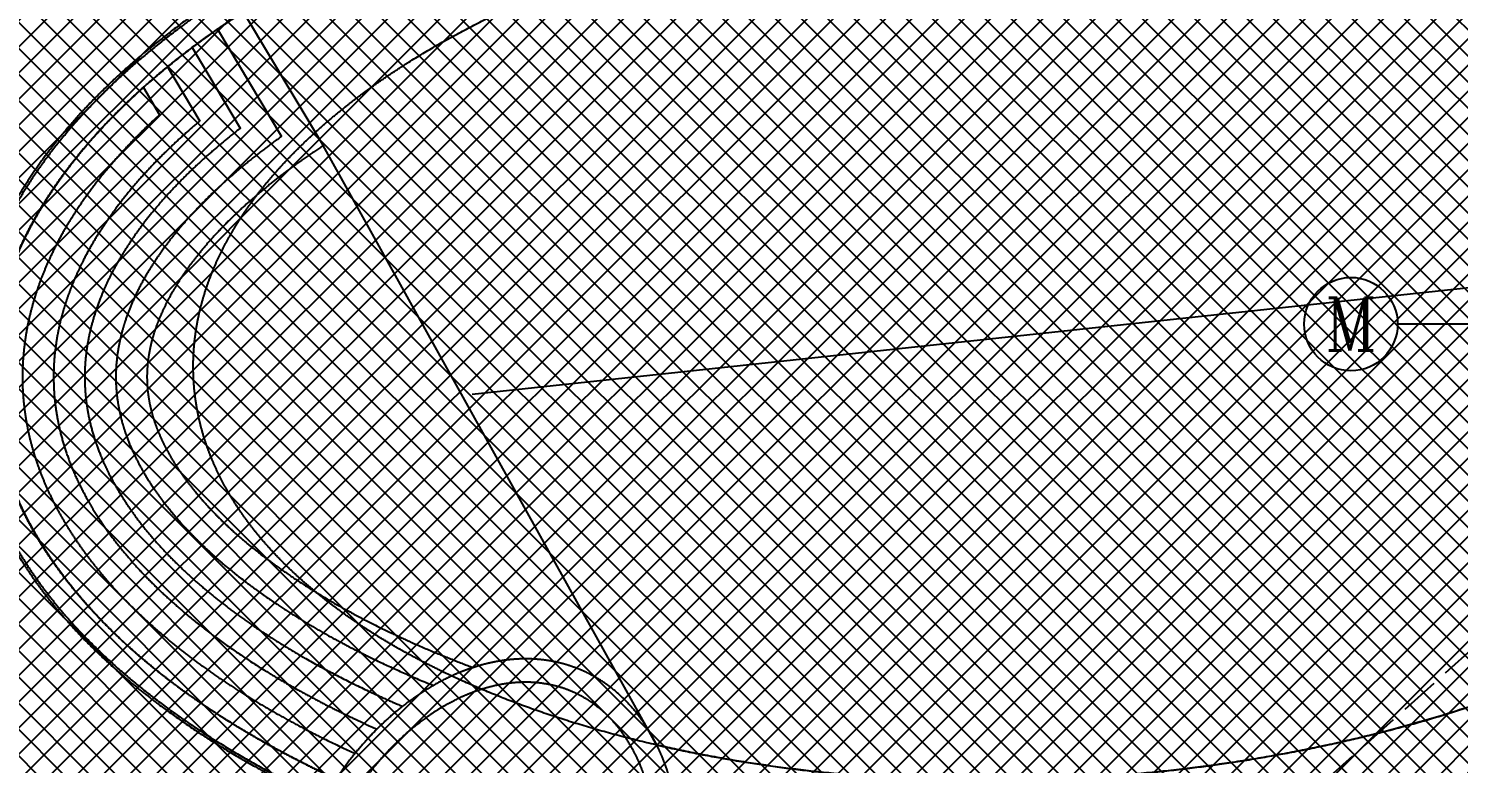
# Model space of a CAD drawing. Header units: millimetres. Extents: x 12325263 to 13848842, y -1463133 to 573208.
# Drawn here: x 12522110 to 12540478, y -566033 to -556588 of the extents above; entities that cross this region are included whole.
import ezdxf
from ezdxf.enums import TextEntityAlignment as Align
from ezdxf.xclip import XClip

# ---------------------------------------------------------------- set-up
doc = ezdxf.new("R2010")
doc.units = ezdxf.units.MM
doc.header["$LTSCALE"] = 1000
doc.header["$XCLIPFRAME"] = 0
for name, pattern in [('ACAD_ISO02W100', [15, 12, -3]), ('DASH', [0.35, 0.25, -0.1]), ('DASHED2', [0.375, 0.25, -0.125]), ('二层连廊投影线（首层）$0$DASH', [0.35, 0.25, -0.1])]:
    doc.linetypes.add(name, pattern=pattern)
for name, color, linetype in [('0-LA01轮廓线', 4, 'Continuous'), ('0-LA02凸出地面轮廓线', 2, 'Continuous'), ('0-LA44详图水电构件', 20, 'Continuous'), ('20220929描图', 6, 'Continuous'), ('A-WALL-PATT', 8, 'Continuous'), ('AXIS', 3, 'Continuous'), ('AXIS_TEXT', 7, 'Continuous'), ('s-首层组合pm$0$hs$0$首二层+地下室_04(1)$0$0F$0$12#楼首层平面图$0$CURTWALL', 2, 'Continuous'), ('二层连廊投影线（首层）$0$0000-二层连廊', 150, 'Continuous'), ('投影线', 6, 'ACAD_ISO02W100')]:
    doc.layers.add(name, color=color, linetype=linetype)
doc.styles.add('_TCH_AXIS', font='COMPLEX', dxfattribs={"bigfont": 'GBCBIG'})
doc.styles.add('COMPLEX', font='COMPLEX')

# ---------------------------------------------------------------- blocks, each defined once
blk = doc.blocks.new('A$C624508B3')
at = {"layer": '0-LA01轮廓线', "color": 250}
for p, q in [((-36016, -124411), (-34707, -125925)), ((-36305, -124688), (-35256, -125902)), ((-36585, -124976), (-35795, -125890)), ((-36854, -125276), (-36325, -125888)), ((-37112, -125589), (-36846, -125898))]:
    blk.add_line(p, q, dxfattribs=at)
at = {"layer": '0-LA01轮廓线', "color": 250, "linetype": 'DASH', "ltscale": 100}
blk.add_lwpolyline([(-29141, -132791), (-34707, -125925)], dxfattribs=at)
at = {"layer": '0-LA01轮廓线', "color": 250}
blk.add_ellipse((-19301, -117896), major_axis=(1900, 3245), ratio=0.773936, dxfattribs=at)
for centre, major_axis, ratio, start_param, end_param in [((-24380, -126790), (13990, 2917), 0.509278, -4.93663, -2.348064), ((-25056, -126666), (-10771, -2510), 0.518987, 7.346005, 10.161145)]:
    blk.add_ellipse(centre, major_axis=major_axis, ratio=ratio, start_param=start_param, end_param=end_param, dxfattribs=at)
for points, knots in [([(-36846, -125898), (-36951, -126033), (-37049, -126169), (-37234, -126445), (-37321, -126585), (-37480, -126863), (-37552, -127002), (-37681, -127278), (-37739, -127416), (-37839, -127689), (-37882, -127824), (-37947, -128071), (-37972, -128182), (-38011, -128403), (-38025, -128513), (-38045, -128730), (-38050, -128837), (-38049, -129050), (-38044, -129156), (-38024, -129365), (-38010, -129469), (-37971, -129674), (-37946, -129775), (-37888, -129976), (-37853, -130076), (-37776, -130273), (-37732, -130370), (-37634, -130563), (-37581, -130658), (-37463, -130847), (-37400, -130940), (-37263, -131123), (-37189, -131214), (-37033, -131393), (-36949, -131481), (-36773, -131653), (-36679, -131738), (-36483, -131905), (-36380, -131987), (-36165, -132146), (-36052, -132225), (-35818, -132377), (-35696, -132451), (-35443, -132596), (-35312, -132666), (-35042, -132802), (-34902, -132868), (-34614, -132995), (-34466, -133056), (-34162, -133174), (-34006, -133230), (-33686, -133338), (-33522, -133390), (-33222, -133477), (-33088, -133514), (-32952, -133549)], [-3.678459, -3.678459, -3.678459, -3.678459, -3.622328, -3.622328, -3.564572, -3.564572, -3.506816, -3.506816, -3.449061, -3.449061, -3.391305, -3.391305, -3.343085, -3.343085, -3.294865, -3.294865, -3.246645, -3.246645, -3.198425, -3.198425, -3.150205, -3.150205, -3.101985, -3.101985, -3.053766, -3.053766, -3.005546, -3.005546, -2.957326, -2.957326, -2.909106, -2.909106, -2.860886, -2.860886, -2.812666, -2.812666, -2.764447, -2.764447, -2.716227, -2.716227, -2.668007, -2.668007, -2.619787, -2.619787, -2.571567, -2.571567, -2.523347, -2.523347, -2.475127, -2.475127, -2.426908, -2.426908, -2.378688, -2.378688, -2.340707, -2.340707, -2.340707, -2.340707]), ([(-36325, -125888), (-36351, -125919), (-36376, -125950), (-36499, -126100), (-36590, -126220), (-36726, -126408), (-36774, -126477), (-36865, -126614), (-36909, -126682), (-36996, -126823), (-37038, -126895), (-37118, -127039), (-37156, -127111), (-37250, -127297), (-37301, -127410), (-37375, -127588), (-37401, -127655), (-37448, -127786), (-37470, -127851), (-37518, -128011), (-37543, -128104), (-37585, -128289), (-37602, -128381), (-37628, -128562), (-37637, -128651), (-37649, -128828), (-37651, -128915), (-37647, -129070), (-37644, -129138), (-37633, -129261), (-37626, -129317), (-37611, -129419), (-37603, -129465), (-37585, -129557), (-37575, -129603), (-37547, -129718), (-37527, -129787), (-37487, -129908), (-37469, -129960), (-37422, -130080), (-37393, -130148), (-37329, -130282), (-37294, -130349), (-37219, -130482), (-37179, -130548), (-37093, -130679), (-37047, -130744), (-36949, -130874), (-36898, -130938), (-36790, -131064), (-36735, -131125), (-36618, -131246), (-36557, -131306), (-36430, -131424), (-36363, -131483), (-36224, -131599), (-36152, -131656), (-36014, -131761), (-35948, -131809), (-35812, -131903), (-35743, -131949), (-35599, -132041), (-35526, -132086), (-35360, -132184), (-35266, -132236), (-35074, -132339), (-34975, -132389), (-34771, -132487), (-34667, -132535), (-34453, -132628), (-34344, -132674), (-34095, -132772), (-33953, -132824), (-33664, -132924), (-33515, -132973), (-33212, -133065), (-33056, -133108), (-32842, -133165), (-32786, -133179), (-32729, -133193)], [-3.715153, -3.715153, -3.715153, -3.715153, -3.701794, -3.701794, -3.649853, -3.649853, -3.619842, -3.619842, -3.589831, -3.589831, -3.55789, -3.55789, -3.52595, -3.52595, -3.474809, -3.474809, -3.444432, -3.444432, -3.414055, -3.414055, -3.369722, -3.369722, -3.325389, -3.325389, -3.281056, -3.281056, -3.236724, -3.236724, -3.201582, -3.201582, -3.172181, -3.172181, -3.147495, -3.147495, -3.122809, -3.122809, -3.085291, -3.085291, -3.056471, -3.056471, -3.018823, -3.018823, -2.981176, -2.981176, -2.943528, -2.943528, -2.905881, -2.905881, -2.868233, -2.868233, -2.831957, -2.831957, -2.795681, -2.795681, -2.759405, -2.759405, -2.723129, -2.723129, -2.692245, -2.692245, -2.661361, -2.661361, -2.630476, -2.630476, -2.593354, -2.593354, -2.556232, -2.556232, -2.519109, -2.519109, -2.481987, -2.481987, -2.436373, -2.436373, -2.390759, -2.390759, -2.345145, -2.345145, -2.329097, -2.329097, -2.329097, -2.329097]), ([(-35795, -125890), (-35813, -125910), (-35831, -125929), (-35901, -126007), (-35951, -126066), (-36049, -126182), (-36097, -126240), (-36189, -126356), (-36234, -126414), (-36322, -126532), (-36366, -126592), (-36450, -126712), (-36490, -126772), (-36567, -126890), (-36604, -126949), (-36668, -127056), (-36696, -127104), (-36759, -127216), (-36793, -127280), (-36886, -127462), (-36939, -127579), (-37033, -127809), (-37073, -127922), (-37140, -128143), (-37168, -128251), (-37203, -128424), (-37214, -128491), (-37231, -128617), (-37237, -128677), (-37245, -128781), (-37247, -128825), (-37249, -128904), (-37250, -128939), (-37249, -129014), (-37247, -129054), (-37243, -129125), (-37241, -129155), (-37235, -129215), (-37232, -129244), (-37222, -129320), (-37215, -129366), (-37202, -129436), (-37196, -129461), (-37186, -129510), (-37180, -129535), (-37168, -129584), (-37161, -129609), (-37140, -129682), (-37125, -129731), (-37097, -129811), (-37086, -129842), (-37061, -129905), (-37048, -129936), (-37006, -130032), (-36975, -130096), (-36907, -130224), (-36869, -130288), (-36788, -130416), (-36745, -130480), (-36650, -130607), (-36600, -130670), (-36506, -130780), (-36465, -130827), (-36377, -130920), (-36332, -130966), (-36237, -131058), (-36187, -131104), (-36085, -131194), (-36031, -131240), (-35921, -131329), (-35863, -131374), (-35745, -131462), (-35683, -131506), (-35546, -131600), (-35469, -131650), (-35329, -131738), (-35266, -131775), (-35138, -131849), (-35072, -131886), (-34870, -131994), (-34730, -132065), (-34491, -132175), (-34396, -132217), (-34221, -132291), (-34140, -132324), (-33977, -132388), (-33894, -132419), (-33691, -132492), (-33570, -132534), (-33323, -132613), (-33197, -132652), (-32939, -132725), (-32808, -132761), (-32602, -132813), (-32530, -132830), (-32457, -132847)], [-3.753876, -3.753876, -3.753876, -3.753876, -3.744932, -3.744932, -3.718434, -3.718434, -3.691935, -3.691935, -3.665437, -3.665437, -3.637709, -3.637709, -3.609982, -3.609982, -3.582255, -3.582255, -3.559617, -3.559617, -3.528879, -3.528879, -3.47152, -3.47152, -3.414162, -3.414162, -3.356803, -3.356803, -3.320389, -3.320389, -3.286504, -3.286504, -3.261121, -3.261121, -3.240607, -3.240607, -3.216655, -3.216655, -3.198535, -3.198535, -3.180416, -3.180416, -3.152261, -3.152261, -3.136841, -3.136841, -3.121422, -3.121422, -3.106003, -3.106003, -3.075164, -3.075164, -3.055144, -3.055144, -3.035123, -3.035123, -2.993838, -2.993838, -2.952554, -2.952554, -2.911269, -2.911269, -2.869984, -2.869984, -2.839504, -2.839504, -2.809024, -2.809024, -2.778544, -2.778544, -2.748065, -2.748065, -2.717585, -2.717585, -2.687105, -2.687105, -2.651401, -2.651401, -2.623945, -2.623945, -2.59649, -2.59649, -2.541579, -2.541579, -2.507037, -2.507037, -2.478924, -2.478924, -2.45081, -2.45081, -2.411579, -2.411579, -2.372348, -2.372348, -2.333117, -2.333117, -2.312083, -2.312083, -2.312083, -2.312083]), ([(-35256, -125902), (-35287, -125933), (-35317, -125964), (-35405, -126057), (-35462, -126118), (-35573, -126241), (-35627, -126302), (-35730, -126423), (-35780, -126484), (-35876, -126605), (-35922, -126665), (-36012, -126784), (-36054, -126844), (-36136, -126962), (-36175, -127021), (-36250, -127137), (-36285, -127195), (-36353, -127309), (-36385, -127366), (-36436, -127460), (-36456, -127499), (-36494, -127574), (-36512, -127612), (-36559, -127711), (-36586, -127773), (-36639, -127902), (-36664, -127969), (-36710, -128101), (-36730, -128166), (-36765, -128294), (-36780, -128356), (-36806, -128479), (-36817, -128539), (-36830, -128633), (-36834, -128668), (-36840, -128729), (-36842, -128756), (-36846, -128809), (-36847, -128835), (-36849, -128901), (-36850, -128939), (-36848, -129015), (-36847, -129053), (-36843, -129108), (-36842, -129126), (-36838, -129169), (-36835, -129194), (-36829, -129238), (-36826, -129257), (-36820, -129296), (-36817, -129315), (-36809, -129357), (-36805, -129381), (-36796, -129421), (-36792, -129438), (-36779, -129489), (-36770, -129523), (-36751, -129586), (-36741, -129616), (-36725, -129663), (-36718, -129682), (-36704, -129718), (-36697, -129736), (-36680, -129779), (-36670, -129803), (-36648, -129852), (-36636, -129876), (-36612, -129926), (-36598, -129952), (-36570, -130004), (-36556, -130030), (-36523, -130086), (-36505, -130115), (-36468, -130174), (-36448, -130204), (-36395, -130280), (-36361, -130326), (-36288, -130420), (-36249, -130466), (-36163, -130564), (-36116, -130615), (-36028, -130704), (-35988, -130742), (-35888, -130835), (-35826, -130890), (-35710, -130986), (-35658, -131027), (-35571, -131093), (-35538, -131117), (-35470, -131167), (-35435, -131191), (-35329, -131264), (-35256, -131312), (-35132, -131389), (-35083, -131419), (-34983, -131477), (-34932, -131506), (-34829, -131563), (-34775, -131591), (-34667, -131647), (-34612, -131675), (-34464, -131747), (-34369, -131791), (-34201, -131866), (-34128, -131897), (-33981, -131957), (-33905, -131987), (-33752, -132045), (-33674, -132074), (-33515, -132130), (-33434, -132157), (-33217, -132228), (-33078, -132270), (-32822, -132343), (-32705, -132374), (-32467, -132434), (-32346, -132463), (-32186, -132499), (-32150, -132507), (-32114, -132514)], [-3.794462, -3.794462, -3.794462, -3.794462, -3.779763, -3.779763, -3.750639, -3.750639, -3.721516, -3.721516, -3.692393, -3.692393, -3.66327, -3.66327, -3.634146, -3.634146, -3.605023, -3.605023, -3.5759, -3.5759, -3.546777, -3.546777, -3.526851, -3.526851, -3.506925, -3.506925, -3.473628, -3.473628, -3.435995, -3.435995, -3.398361, -3.398361, -3.360728, -3.360728, -3.323094, -3.323094, -3.300434, -3.300434, -3.282739, -3.282739, -3.265043, -3.265043, -3.238538, -3.238538, -3.212034, -3.212034, -3.199377, -3.199377, -3.181354, -3.181354, -3.167277, -3.167277, -3.1532, -3.1532, -3.135927, -3.135927, -3.123245, -3.123245, -3.097881, -3.097881, -3.075728, -3.075728, -3.061985, -3.061985, -3.048243, -3.048243, -3.029994, -3.029994, -3.011745, -3.011745, -2.992256, -2.992256, -2.972767, -2.972767, -2.950857, -2.950857, -2.928947, -2.928947, -2.894695, -2.894695, -2.860444, -2.860444, -2.823438, -2.823438, -2.795381, -2.795381, -2.755296, -2.755296, -2.724796, -2.724796, -2.706464, -2.706464, -2.688133, -2.688133, -2.65147, -2.65147, -2.628686, -2.628686, -2.605902, -2.605902, -2.583117, -2.583117, -2.560333, -2.560333, -2.523121, -2.523121, -2.496017, -2.496017, -2.468914, -2.468914, -2.441811, -2.441811, -2.414707, -2.414707, -2.370091, -2.370091, -2.33412, -2.33412, -2.298032, -2.298032, -2.287555, -2.287555, -2.287555, -2.287555]), ([(-34707, -125925), (-34765, -125980), (-34822, -126034), (-34934, -126145), (-34990, -126201), (-35097, -126313), (-35150, -126369), (-35251, -126480), (-35300, -126536), (-35395, -126646), (-35440, -126701), (-35508, -126785), (-35532, -126815), (-35578, -126874), (-35601, -126903), (-35649, -126968), (-35675, -127003), (-35725, -127072), (-35750, -127107), (-35797, -127176), (-35820, -127210), (-35879, -127299), (-35914, -127354), (-35980, -127463), (-36011, -127517), (-36069, -127623), (-36097, -127675), (-36148, -127778), (-36173, -127829), (-36211, -127913), (-36225, -127948), (-36267, -128050), (-36292, -128116), (-36330, -128229), (-36345, -128276), (-36371, -128368), (-36382, -128413), (-36399, -128486), (-36405, -128515), (-36416, -128570), (-36420, -128598), (-36428, -128645), (-36430, -128665), (-36436, -128705), (-36438, -128725), (-36442, -128764), (-36443, -128783), (-36447, -128833), (-36448, -128863), (-36449, -128910), (-36449, -128927), (-36449, -128961), (-36449, -128977), (-36448, -129010), (-36447, -129026), (-36446, -129056), (-36445, -129071), (-36442, -129099), (-36441, -129114), (-36438, -129142), (-36437, -129155), (-36433, -129182), (-36431, -129196), (-36427, -129224), (-36424, -129239), (-36420, -129265), (-36417, -129276), (-36413, -129299), (-36410, -129311), (-36405, -129334), (-36403, -129345), (-36398, -129366), (-36395, -129375), (-36390, -129394), (-36388, -129404), (-36381, -129429), (-36376, -129444), (-36366, -129476), (-36361, -129492), (-36352, -129517), (-36349, -129526), (-36342, -129545), (-36339, -129554), (-36332, -129573), (-36328, -129583), (-36316, -129611), (-36308, -129630), (-36295, -129662), (-36289, -129674), (-36277, -129699), (-36271, -129712), (-36257, -129741), (-36248, -129758), (-36232, -129790), (-36224, -129804), (-36209, -129832), (-36200, -129846), (-36181, -129879), (-36169, -129899), (-36132, -129957), (-36106, -129996), (-36057, -130065), (-36035, -130094), (-35983, -130161), (-35952, -130198), (-35887, -130273), (-35852, -130311), (-35779, -130387), (-35741, -130425), (-35659, -130502), (-35617, -130541), (-35539, -130608), (-35505, -130637), (-35434, -130694), (-35397, -130723), (-35321, -130780), (-35282, -130809), (-35202, -130866), (-35161, -130895), (-35076, -130951), (-35032, -130980), (-34938, -131039), (-34887, -131070), (-34790, -131126), (-34746, -131152), (-34654, -131202), (-34608, -131227), (-34497, -131286), (-34432, -131318), (-34298, -131383), (-34229, -131415), (-34076, -131484), (-33990, -131521), (-33815, -131593), (-33725, -131628), (-33541, -131697), (-33446, -131730), (-33253, -131796), (-33155, -131828), (-32953, -131889), (-32851, -131919), (-32666, -131970), (-32585, -131992), (-32400, -132039), (-32296, -132064), (-32014, -132128), (-31835, -132165), (-31651, -132200)], [-3.836731, -3.836731, -3.836731, -3.836731, -3.809936, -3.809936, -3.78218, -3.78218, -3.754424, -3.754424, -3.726669, -3.726669, -3.698913, -3.698913, -3.683761, -3.683761, -3.668609, -3.668609, -3.650456, -3.650456, -3.632302, -3.632302, -3.614148, -3.614148, -3.584396, -3.584396, -3.554644, -3.554644, -3.524892, -3.524892, -3.49514, -3.49514, -3.474307, -3.474307, -3.432641, -3.432641, -3.401793, -3.401793, -3.370563, -3.370563, -3.350371, -3.350371, -3.33018, -3.33018, -3.31504, -3.31504, -3.299901, -3.299901, -3.284425, -3.284425, -3.260362, -3.260362, -3.245741, -3.245741, -3.231993, -3.231993, -3.218244, -3.218244, -3.20569, -3.20569, -3.193136, -3.193136, -3.181001, -3.181001, -3.168867, -3.168867, -3.155529, -3.155529, -3.145079, -3.145079, -3.13463, -3.13463, -3.12418, -3.12418, -3.115456, -3.115456, -3.106732, -3.106732, -3.092257, -3.092257, -3.077781, -3.077781, -3.069079, -3.069079, -3.060377, -3.060377, -3.051675, -3.051675, -3.034271, -3.034271, -3.022966, -3.022966, -3.011661, -3.011661, -2.996227, -2.996227, -2.983764, -2.983764, -2.9713, -2.9713, -2.953958, -2.953958, -2.920416, -2.920416, -2.89544, -2.89544, -2.864219, -2.864219, -2.832999, -2.832999, -2.801778, -2.801778, -2.770558, -2.770558, -2.747416, -2.747416, -2.724274, -2.724274, -2.701133, -2.701133, -2.677991, -2.677991, -2.654849, -2.654849, -2.629195, -2.629195, -2.607865, -2.607865, -2.586534, -2.586534, -2.558087, -2.558087, -2.52964, -2.52964, -2.495982, -2.495982, -2.462325, -2.462325, -2.428667, -2.428667, -2.395009, -2.395009, -2.361351, -2.361351, -2.335711, -2.335711, -2.303506, -2.303506, -2.250474, -2.250474, -2.250474, -2.250474])]:
    blk.add_open_spline(points, degree=3, knots=knots, dxfattribs=at)
at = {"layer": '0-LA02凸出地面轮廓线', "color": 250}
blk.add_ellipse((-31044, -135299), major_axis=(751, 3311), ratio=0.715758, start_param=4.275752, end_param=8.162863, dxfattribs=at)
for points, knots in [([(-30360, -132281), (-30407, -132270), (-30455, -132262), (-30561, -132249), (-30621, -132245), (-30740, -132245), (-30801, -132248), (-30922, -132262), (-30984, -132273), (-31107, -132302), (-31169, -132320), (-31293, -132363), (-31355, -132389), (-31479, -132447), (-31541, -132480), (-31664, -132553), (-31725, -132593), (-31845, -132681), (-31905, -132728), (-32022, -132829), (-32079, -132883), (-32191, -132998), (-32246, -133058), (-32353, -133185), (-32405, -133252), (-32504, -133390), (-32553, -133462), (-32645, -133611), (-32689, -133687), (-32772, -133845), (-32812, -133926), (-32886, -134092), (-32921, -134176), (-32985, -134348), (-33014, -134436), (-33068, -134613), (-33092, -134702), (-33135, -134883), (-33153, -134974), (-33184, -135157), (-33197, -135248), (-33216, -135431), (-33223, -135523), (-33229, -135674), (-33230, -135734), (-33230, -135794)], [0, 0, 0, 0, 0.072186, 0.072186, 0.159669, 0.159669, 0.247152, 0.247152, 0.334636, 0.334636, 0.422119, 0.422119, 0.509602, 0.509602, 0.597086, 0.597086, 0.684569, 0.684569, 0.772052, 0.772052, 0.859536, 0.859536, 0.947019, 0.947019, 1.034502, 1.034502, 1.121986, 1.121986, 1.209469, 1.209469, 1.296952, 1.296952, 1.384436, 1.384436, 1.471919, 1.471919, 1.559402, 1.559402, 1.646886, 1.646886, 1.734369, 1.734369, 1.821852, 1.821852, 1.87983, 1.87983, 1.87983, 1.87983]), ([(-29478, -137042), (-29478, -137042), (-29478, -137042), (-29432, -136967), (-29388, -136890), (-29305, -136731), (-29266, -136650), (-29193, -136484), (-29159, -136399), (-29095, -136226), (-29066, -136139), (-29014, -135961), (-28990, -135872), (-28949, -135691), (-28931, -135600), (-28901, -135417), (-28889, -135325), (-28870, -135142), (-28864, -135051), (-28858, -134869), (-28857, -134779), (-28863, -134600), (-28868, -134511), (-28885, -134337), (-28897, -134250), (-28925, -134081), (-28942, -133999), (-28982, -133837), (-29005, -133758), (-29055, -133604), (-29082, -133530), (-29143, -133386), (-29175, -133317), (-29245, -133184), (-29281, -133121), (-29359, -133000), (-29400, -132942), (-29486, -132834), (-29530, -132783), (-29622, -132688), (-29670, -132644), (-29768, -132562), (-29818, -132525), (-29921, -132457), (-29974, -132427), (-30081, -132373), (-30136, -132350), (-30247, -132310), (-30303, -132294), (-30360, -132281)], [4.271125, 4.271125, 4.271125, 4.271125, 4.271386, 4.271386, 4.358869, 4.358869, 4.446352, 4.446352, 4.533836, 4.533836, 4.621319, 4.621319, 4.708802, 4.708802, 4.796286, 4.796286, 4.883769, 4.883769, 4.971252, 4.971252, 5.058736, 5.058736, 5.146219, 5.146219, 5.233702, 5.233702, 5.321186, 5.321186, 5.408669, 5.408669, 5.496152, 5.496152, 5.583636, 5.583636, 5.671119, 5.671119, 5.758602, 5.758602, 5.846086, 5.846086, 5.933569, 5.933569, 6.021052, 6.021052, 6.108536, 6.108536, 6.196019, 6.196019, 6.283185, 6.283185, 6.283185, 6.283185])]:
    blk.add_open_spline(points, degree=3, knots=knots, dxfattribs=at)
at = {"layer": '0-LA44详图水电构件', "color": 250}
for points, knots in [([(-36450, -124368), (-36507, -124423), (-36563, -124479), (-36788, -124707), (-36949, -124881), (-37253, -125232), (-37395, -125410), (-37660, -125767), (-37782, -125947), (-38007, -126309), (-38109, -126491), (-38277, -126823), (-38345, -126974), (-38467, -127274), (-38521, -127425), (-38613, -127727), (-38652, -127877), (-38715, -128178), (-38739, -128328), (-38771, -128627), (-38779, -128777), (-38780, -129035), (-38776, -129145), (-38759, -129364), (-38746, -129473), (-38711, -129696), (-38688, -129811), (-38631, -130041), (-38596, -130157), (-38517, -130386), (-38473, -130499), (-38373, -130722), (-38318, -130832), (-38198, -131048), (-38133, -131155), (-37994, -131364), (-37919, -131467), (-37761, -131669), (-37677, -131768), (-37500, -131961), (-37407, -132056), (-37212, -132241), (-37110, -132332), (-36898, -132508), (-36787, -132595), (-36558, -132762), (-36439, -132844), (-36071, -133082), (-35810, -133232), (-35325, -133477), (-35109, -133578), (-34660, -133766), (-34428, -133855), (-33888, -134043), (-33576, -134138), (-33253, -134225)], [-3.818103, -3.818103, -3.818103, -3.818103, -3.796213, -3.796213, -3.728691, -3.728691, -3.66117, -3.66117, -3.593648, -3.593648, -3.526126, -3.526126, -3.470733, -3.470733, -3.41534, -3.41534, -3.359948, -3.359948, -3.304555, -3.304555, -3.249162, -3.249162, -3.207829, -3.207829, -3.166497, -3.166497, -3.12234, -3.12234, -3.076701, -3.076701, -3.031061, -3.031061, -2.985421, -2.985421, -2.939782, -2.939782, -2.894142, -2.894142, -2.848503, -2.848503, -2.802863, -2.802863, -2.757223, -2.757223, -2.711584, -2.711584, -2.665944, -2.665944, -2.574665, -2.574665, -2.50595, -2.50595, -2.437379, -2.437379, -2.351231, -2.351231, -2.351231, -2.351231]), ([(-36430, -124390), (-36562, -124518), (-36688, -124647), (-36982, -124962), (-37145, -125149), (-37448, -125527), (-37588, -125718), (-37846, -126101), (-37964, -126294), (-38176, -126681), (-38270, -126876), (-38416, -127224), (-38472, -127378), (-38571, -127685), (-38612, -127839), (-38679, -128146), (-38704, -128299), (-38736, -128579), (-38745, -128706), (-38751, -128958), (-38749, -129084), (-38732, -129333), (-38719, -129457), (-38680, -129703), (-38654, -129825), (-38593, -130066), (-38556, -130185), (-38472, -130420), (-38424, -130537), (-38318, -130766), (-38260, -130878), (-38132, -131100), (-38063, -131209), (-37914, -131424), (-37835, -131529), (-37666, -131735), (-37576, -131836), (-37387, -132033), (-37288, -132130), (-37080, -132318), (-36972, -132410), (-36678, -132642), (-36486, -132779), (-36079, -133041), (-35865, -133165), (-35416, -133401), (-35181, -133513), (-34691, -133722), (-34437, -133821), (-33910, -134003), (-33638, -134088), (-33320, -134176), (-33283, -134186), (-33246, -134196)], [-3.817942, -3.817942, -3.817942, -3.817942, -3.767334, -3.767334, -3.695181, -3.695181, -3.623028, -3.623028, -3.550875, -3.550875, -3.478722, -3.478722, -3.42189, -3.42189, -3.365058, -3.365058, -3.308226, -3.308226, -3.260817, -3.260817, -3.213409, -3.213409, -3.166, -3.166, -3.118592, -3.118592, -3.071183, -3.071183, -3.023775, -3.023775, -2.976367, -2.976367, -2.928958, -2.928958, -2.88155, -2.88155, -2.834141, -2.834141, -2.786733, -2.786733, -2.739324, -2.739324, -2.663707, -2.663707, -2.58809, -2.58809, -2.512473, -2.512473, -2.436856, -2.436856, -2.361239, -2.361239, -2.351231, -2.351231, -2.351231, -2.351231])]:
    blk.add_open_spline(points, degree=3, knots=knots, dxfattribs=at)
at = {"layer": '20220929描图', "color": 250}
blk.add_lwpolyline([(-15865, -124018), (-32268, -128745)], dxfattribs=at)
at = {"layer": 'Defpoints', "color": 250}
blk.add_ellipse((-24380, -126790), major_axis=(-13990, -2917), ratio=0.509278, start_param=-3.141592653589793, end_param=3.141592653589793, dxfattribs=at)
blk.add_ellipse((-25056, -126666), major_axis=(-10771, -2510), ratio=0.518987, dxfattribs=at)
blk = doc.blocks.new('A$C3A5F05FE')
at = {"layer": '二层连廊投影线（首层）$0$0000-二层连廊', "color": 8, "linetype": '二层连廊投影线（首层）$0$DASH', "ltscale": 2}
blk.add_lwpolyline([(82161.6, 91602.7), (84831.4, 94272.4, -0.1540964), (85632.7, 94689.2), (89719.6, 95406.8, 0.2209214), (90549.1, 95984.9), (93486.1, 101029.1, -0.2336838), (94373.2, 101615.9), (100707.4, 102413.5, 0.1974837), (101501.3, 102863.1), (105163.1, 107526.9, -0.3279434), (106920.3, 108015.8), (111129.3, 106420, 0.2950545), (112403.1, 106693.4), (121571, 115858.7)], format="xyb", dxfattribs=at)
at = {"rotation": 359.9999703432161}
blk.add_blockref('A$C624508B3', (123429.3, 236271.5), dxfattribs=at)
blk = doc.blocks.new('_AXISO')
blk.add_circle((0, 0), 0.5)
at = {"layer": 'AXIS_TEXT', "style": 'COMPLEX', "width": 1.041667}
blk.add_attdef('A', text='', height=0.56, dxfattribs=at).set_placement((-0.25, -0.28), (0.25, -0.28), align=Align.FIT)
blk = doc.blocks.new('qlzw')
at = {"layer": 'AXIS'}
blk.add_line((12412266.8, 1071489.8), (12406266.8, 1071489.8), dxfattribs=at)
ref = blk.add_blockref('_AXISO', (12405666.8, 1071489.8), dxfattribs=dict(at, xscale=1200, yscale=1200, zscale=1200))
ref.add_attrib('A', 'M', dxfattribs={"layer": 'AXIS_TEXT', "height": 678.8, "style": '_TCH_AXIS'}).set_placement((12405327.4, 1071150.3), (12406006.2, 1071150.3), align=Align.FIT)

msp = doc.modelspace()

# ---------------------------------------------------------------- hatches: boundary and pattern name
at = {"layer": 'A-WALL-PATT'}
h = msp.add_hatch(dxfattribs=at)
h.set_pattern_fill('ANSI37', color=252, scale=150)
h.set_pattern_definition([(45, (-400000, 0), (-168.3798023, 168.3798023), []), (135, (-400000, 0), (-168.3798023, -168.3798023), [])])
edge = h.paths.add_edge_path()
edge.add_line((12617170, -539458), (12627664.7, -539458))
edge.add_line((12627664.7, -539458), (12617498.2, -546587.6))
edge.add_line((12617498.2, -546587.6), (12598406.6, -559976.1))
edge.add_line((12598406.6, -559976.1), (12585091.3, -540989.1))
edge.add_line((12585091.3, -540989.1), (12584144.7, -541197.3))
edge.add_line((12584144.7, -541197.3), (12583864.1, -542803.9))
edge.add_arc((12578880.4, -541928.7), 5060, 269.14738, 350.03971, ccw=False)
edge.add_arc((12578698.9, -554127.5), 7140.2, 89.14809, 125.03345)
edge.add_line((12574600, -548281), (12560037.5, -558490.6))
edge.add_line((12560037.5, -558490.6), (12559927.1, -558471.2))
edge.add_line((12559927.1, -558471.2), (12559927.1, -564050))
edge.add_line((12559927.1, -564050), (12558858.8, -564810))
edge.add_line((12558858.8, -564810), (12559927.1, -566333.2))
edge.add_line((12559927.1, -566333.2), (12559927.6, -588159))
edge.add_line((12559927.6, -588159), (12558263.3, -589586.8))
edge.add_line((12558263.3, -589586.8), (12557796.8, -589586.8))
edge.add_line((12557796.8, -589586.8), (12557796.8, -598151.2))
edge.add_line((12557796.8, -598151.2), (12560482.1, -600836.4))
edge.add_arc((12552451.5, -592361.2), 11675.6, 270.02561, 313.45682, ccw=False)
edge.add_line((12552456.7, -604036.8), (12551424.9, -604036.8))
edge.add_arc((12551424.9, -607536.8), 3500, 90, 186.80534)
edge.add_line((12547949.6, -607951.5), (12549871.4, -624055.3))
edge.add_line((12549871.4, -624055.3), (12550966.8, -633201.5))
edge.add_line((12550966.8, -633201.5), (12550966.8, -643886.8))
edge.add_line((12550966.8, -643886.8), (12550966.8, -653386.8))
edge.add_line((12550966.8, -653386.8), (12614072.2, -653386.8))
edge.add_line((12614072.2, -653386.8), (12616970.5, -653386.8))
edge.add_arc((12639113.3, -663769.1), 24455.9, 154.87893, 159.83059)
edge.add_arc((12619069.5, -656056.1), 3000, 166.12633, 249.14639)
edge.add_arc((12632240.8, -621479.9), 40000, 249.14639, 262.18067)
edge.add_line((12626798.8, -661108), (12526241.6, -661108))
edge.add_line((12526241.6, -661108), (12526241.6, -616108))
edge.add_line((12526241.6, -616108), (12504241.6, -616108))
edge.add_line((12504241.6, -616108), (12504241.6, -539458))
edge.add_line((12504241.6, -539458), (12586460, -539458))
edge.add_line((12586460, -539458), (12617170, -539458))

# ---------------------------------------------------------------- next in the draw order: block references
at = {"layer": 's-首层组合pm$0$hs$0$首二层+地下室_04(1)$0$0F$0$12#楼首层平面图$0$CURTWALL'}
ref = msp.add_blockref('A$C3A5F05FE', (12419426.3, -651432.9), dxfattribs=dict(at, rotation=350.0412449425006))
XClip(ref).set_block_clipping_path([(195513.2503203545, 148017.0485826777), (64172.5014155116, 124955.6050650277), (77428.2917839233, 49460.5289228798), (99096.806788845, 53265.1915204667), (106879.0711930003, 8943.2290103992), (216551.3050909508, 28200.0099301159)])

# ---------------------------------------------------------------- next in the draw order: block references
at = {"layer": '投影线', "linetype": 'DASHED2', "ltscale": 2}
msp.add_blockref('qlzw', (133430, -1631876.5), dxfattribs=at)

doc.saveas('drawing.dxf')
